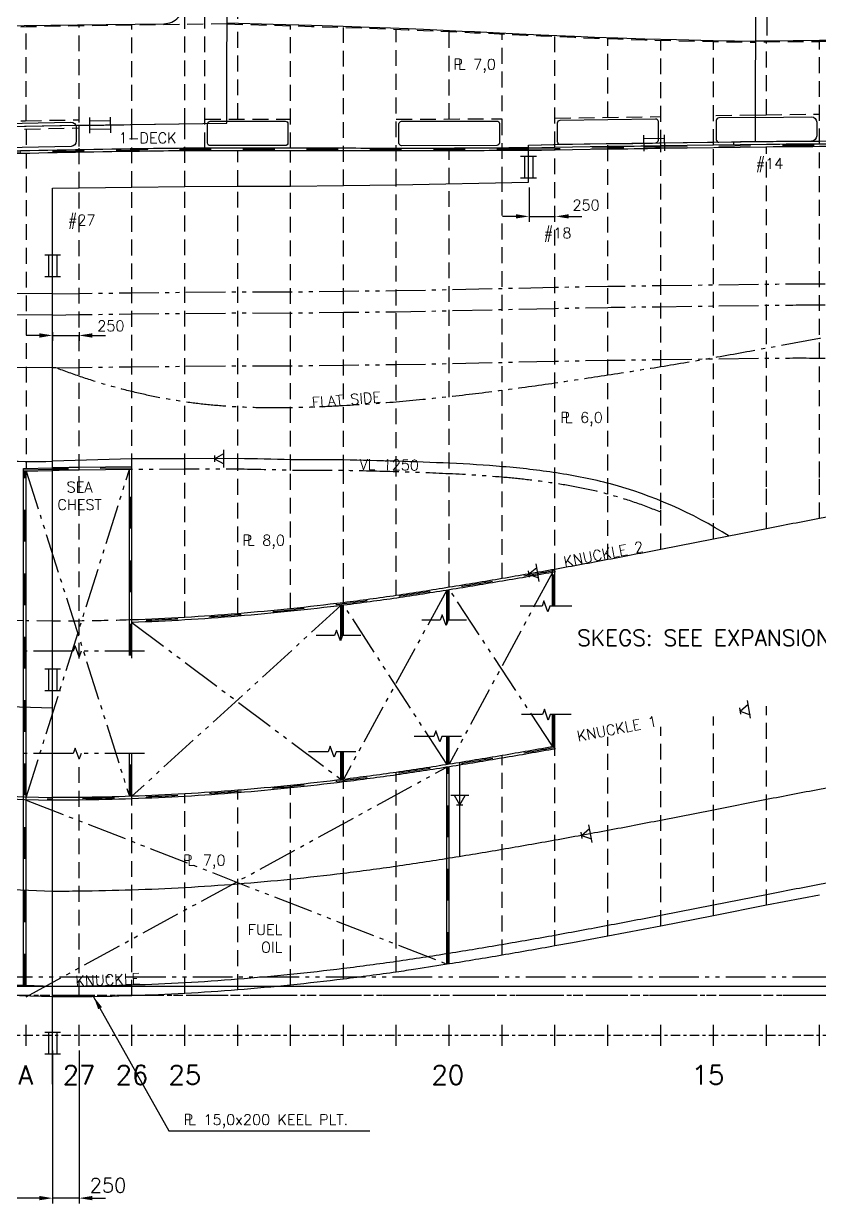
# Model space of a CAD drawing. Extents: x -333 to 85338, y -433 to 32218.
# Drawn here: x 67546 to 75070, y 12052 to 23214 of the extents above; entities that cross this region are included whole.
import ezdxf

# ---------------------------------------------------------------- set-up
doc = ezdxf.new("R2010")
doc.units = 0
doc.header["$LTSCALE"] = 300
for name, pattern in [('0', [0]), ('CENTER', [0.6, 0.3, -0.1, 0.1, -0.1]), ('DASHED', [0.75, 0.5, -0.25]), ('JERNB', [2, 1, -1]), ('PHANTOM', [2.1, 1.25, -0.2, 0.125, -0.2, 0.125, -0.2])]:
    doc.linetypes.add(name, pattern=pattern)
doc.layers.get('0').update_dxf_attribs({"linetype": 'CONTINUOUS'})
doc.layers.get('Defpoints').update_dxf_attribs({"linetype": 'CONTINUOUS'})
for name, color, linetype in [('Kuttlinje', 6, 'CONTINUOUS'), ('LASTLUKE', 1, 'CONTINUOUS'), ('REV C2', 2, 'CONTINUOUS'), ('S0CE1', 1, 'CENTER'), ('S0CO1', 1, 'CONTINUOUS'), ('S0CO2', 2, 'CONTINUOUS'), ('S0CO3', 3, 'CONTINUOUS'), ('S0CO5', 4, 'CONTINUOUS'), ('S0DA1', 1, 'DASHED'), ('S0DA2', 2, 'DASHED'), ('S0DA3', 3, 'DASHED'), ('S0PH1', 1, 'PHANTOM'), ('S0TX2', 2, 'CONTINUOUS'), ('U0CO1', 1, 'CONTINUOUS')]:
    doc.layers.add(name, color=color, linetype=linetype)
doc.styles.add('18', font='romans', dxfattribs={"height": 180})
doc.styles.add('ROMANS', font='romans', dxfattribs={"height": 100})
doc.dimstyles.get("Standard").update_dxf_attribs({"dimscale": 50, "dimtxt": 2, "dimasz": 2.5, "dimexe": 1, "dimexo": 1, "dimgap": 1, "dimtad": 1, "dimdsep": 46, "dimtxsty": 'ROMANS', "dimcen": 0, "dimclrd": 1, "dimclre": 1, "dimclrt": 2, "dimadec": 0, "dimazin": 0, "dimtfac": 1, "dimtmove": 2, "dimatfit": 3, "dimfxl": 1, "dimtvp": 100, "dimtolj": 1, "dimarcsym": 0})

# ---------------------------------------------------------------- blocks, each defined once
blk = doc.blocks.new('ST10073')
at = {"layer": 'S0CO2'}
for p, q in [((1.49, 4), (-1.49, 4)), ((-0.79, 4), (-0.79, 0)), ((0.79, 4), (0.79, 0)), ((-1.49, 0), (1.49, 0))]:
    blk.add_line(p, q, dxfattribs=at)
blk = doc.blocks.new('A$C17D15037')
at = {"layer": 'Kuttlinje', "linetype": 'ByBlock'}
blk.add_lwpolyline([(-13750, -1390.997), (-13750, 7638.282), (-13500, 7642.662), (-13000, 7649.813), (-12500, 7654.223), (-12000, 7658.735), (-11500, 7657.596), (-11000, 7664.595), (-10500, 7670.515), (-9250.003, 7696.536), (-9250.003, 7696.536), (-9250.003, 8046.536), (-9014.829, 8051.657), (-8514.829, 8060.999, 0.004258), (-8014.829, 8067.632), (-7104.018, 8079.842), (-7099.996, 9626.291)], format="xyb", dxfattribs=at)
at = {"layer": 'S0CO1', "color": 8}
blk.add_lwpolyline([(-9399.982, 9200.335, 0.420531664), (-9195.678, 9000.381), (-9019.367, 9004.177), (-8513.238, 9012.89), (-7698.151, 9021.636, 0.421912873), (-7510.004, 9221.627), (-7510.002, 10021.558, 0.427482416), (-7701.855, 10221.55), (-9204.139, 10199.921, 0.408138486), (-9399.982, 9999.964), (-9399.982, 9200.309)], format="xyb", dxfattribs=at)
at = {"layer": 'S0CO1', "color": 8, "flags": 128}
blk.add_lwpolyline([(-16000, 7846.022, -0.006897), (-15500, 7897.268, -0.005748), (-15000, 7934.576, -0.004018), (-14500, 7962.694), (-14000, 7983.902), (-13500, 7992.662), (-13000, 7999.813), (-12500, 8004.223), (-12000, 8008.735), (-11500, 8007.596), (-11000, 8014.595), (-10500, 8020.515), (-10000, 8029.69), (-9500, 8041.217), (-9000, 8051.855), (-8500, 8061.198), (-8000, 8067.831), (-7104.018, 8079.842)], format="xyb", dxfattribs=at)
at = {"layer": 'S0CO1', "color": 8}
blk.add_lwpolyline([(-8575.135, 7861.887), (-9349, 7845.481, -0.414213562), (-9399.471, 7895.007), (-9400.699, 8025.001, -0.414213562), (-9351.174, 8075.471), (-8577.309, 8091.877, -0.414213562), (-8526.838, 8042.352), (-8525.61, 7912.357, -0.414213562)], format="xyb", close=True, dxfattribs=at)
at = {"layer": 'S0DA1', "color": 8}
for points in [[(-7499.995, 8074.534), (-7499.999, 10423.653)], [(-7309.995, 8077.081), (-7309.998, 10251.873)], [(-9000.003, 8104.399), (-9000.002, 9004.51)], [(-8500.001, 7861.074), (-8500.001, 9013.012)], [(-8000.005, 8067.831), (-8000.004, 9017.643)], [(-9500.004, 8093.656), (-9004.842, 8104.316), (-8503.309, 8112.949), (-8500.001, 8112.98)]]:
    blk.add_lwpolyline(points, dxfattribs=at)
at = {"layer": 'S0DA2', "color": 8, "flags": 128}
blk.add_lwpolyline([(-7101.573, 9019.857), (-7499.864, 9014.45), (-8499.84, 9001.199), (-8999.8, 8991.857), (-9499.778, 8981.219), (-9500.001, 8981.214)], dxfattribs=at)
at = {"layer": 'S0PH1'}
blk.add_line((1139.821, 0), (-30769.487, 0), dxfattribs=at)
at = {"layer": 'S0CO1', "xscale": 50, "yscale": 50, "zscale": 50, "rotation": 271.0174489659792}
blk.add_blockref('ST10073', (-8400.907, 8060.876), dxfattribs=at)
blk = doc.blocks.new('ST10074')
at = {"layer": 'S0CO1', "color": 2}
for p, q in [((-87, -85), (-87, 85)), ((0, 0), (-87, 50)), ((0, 0), (-87, -50)), ((0, 30), (0, -30))]:
    blk.add_line(p, q, dxfattribs=at)
blk = doc.blocks.new('PLDIM2')
at = {"layer": 'S0TX2', "style": 'ROMANS'}
for s, p in [('P', (-19, 0)), ('L', (23, 0))]:
    blk.add_text(s, height=100, dxfattribs=at).set_placement(p)
blk.add_attdef('XX.X', (168, -1), '', height=100, dxfattribs=at)
blk = doc.blocks.new('*D65')
at = {"layer": 'Defpoints', "color": 0, "transparency": 16777216}
for p in [(-6995, 9731), (-7095, 9626), (-6995, 9032)]:
    blk.add_point(p, dxfattribs=at)
at = {"layer": 'REV C2', "color": 1, "lineweight": -2, "transparency": 16777216}
for p, q in [((-7220, 9731), (-7345, 9731)), ((-7095, 9676), (-7095, 9781)), ((-7095, 9731), (-6995, 9731)), ((-6995, 9082), (-6995, 9781)), ((-6870, 9731), (-6745, 9731))]:
    blk.add_line(p, q, dxfattribs=at)
at = {"layer": 'REV C2', "color": 1, "transparency": 16777216}
for points in [[(-7220, 9752), (-7220, 9710), (-7095, 9731)], [(-6870, 9752), (-6870, 9710), (-6995, 9731)]]:
    blk.add_solid(points, dxfattribs=at)
at = {"layer": 'REV C2', "color": 2, "transparency": 16777216, "insert": (-6714, 9829), "char_height": 100, "attachment_point": 5, "style": 'ROMANS'}
blk.add_mtext('\\A1;100', dxfattribs=at)
blk = doc.blocks.new('*D66')
at = {"layer": 'Defpoints', "color": 0, "transparency": 16777216}
for p in [(-9245, 7697), (-8995, 7372), (-8995, 7372)]:
    blk.add_point(p, dxfattribs=at)
at = {"layer": 'REV C2', "color": 1, "lineweight": -2, "transparency": 16777216}
for p, q in [((-9245, 7647), (-9245, 7322)), ((-9370, 7372), (-9495, 7372)), ((-9245, 7372), (-8995, 7372)), ((-8870, 7372), (-8745, 7372))]:
    blk.add_line(p, q, dxfattribs=at)
at = {"layer": 'REV C2', "color": 1, "transparency": 16777216}
for points in [[(-9370, 7393), (-9370, 7352), (-9245, 7372)], [(-8870, 7393), (-8870, 7352), (-8995, 7372)]]:
    blk.add_solid(points, dxfattribs=at)
at = {"layer": 'REV C2', "color": 2, "transparency": 16777216, "insert": (-8706, 7479), "char_height": 100, "attachment_point": 5, "style": 'ROMANS'}
blk.add_mtext('\\A1;250', dxfattribs=at)
blk = doc.blocks.new('*D67')
at = {"color": 1, "lineweight": -2, "transparency": 16777216}
for p, q in [((-13750, 6277), (-13750, 6196)), ((-13500, 6277), (-13500, 6196)), ((-13875, 6246), (-14000, 6246)), ((-13750, 6246), (-13500, 6246)), ((-13375, 6246), (-13250, 6246))]:
    blk.add_line(p, q, dxfattribs=at)
at = {"color": 1, "transparency": 16777216}
for points in [[(-13875, 6266), (-13875, 6225), (-13750, 6246)], [(-13375, 6266), (-13375, 6225), (-13500, 6246)]]:
    blk.add_solid(points, dxfattribs=at)
at = {"layer": 'Defpoints', "color": 0, "transparency": 16777216}
for p in [(-13750, 6327), (-13500, 6327), (-13500, 6246)]:
    blk.add_point(p, dxfattribs=at)
at = {"color": 2, "transparency": 16777216, "insert": (-13199, 6336), "char_height": 100, "attachment_point": 5, "style": 'ROMANS'}
blk.add_mtext('\\A1;250', dxfattribs=at)
blk = doc.blocks.new('A$C02BC2B67')
at = {"layer": 'LASTLUKE', "color": 2}
for p, q in [((-14000, -100), (-14000, 100)), ((-13500, -100), (-13500, 100)), ((-13000, -100), (-13000, 100)), ((-12500, -100), (-12500, 100)), ((-12000, -100), (-12000, 100)), ((-11500, -100), (-11500, 100)), ((-11000, -100), (-11000, 100)), ((-10500, -100), (-10500, 100)), ((-10000, -100), (-10000, 100)), ((-9500, -100), (-9500, 100)), ((-9000, -100), (-9000, 100)), ((-8500, -100), (-8500, 100)), ((-8000, -100), (-8000, 100)), ((-7500, -100), (-7500, 100)), ((-7000, -100), (-7000, 100)), ((-6500, -100), (-6500, 100))]:
    blk.add_line(p, q, dxfattribs=at)
at = {"layer": 'S0CE1', "color": 6, "linetype": '0'}
blk.add_line((1703, 463), (-36562, 463), dxfattribs=at)
at = {"layer": 'S0CE1'}
for p, q in [((1703, 376), (-16950, 376)), ((2084, 0), (-35129, 0))]:
    blk.add_line(p, q, dxfattribs=at)
at = {"layer": 'LASTLUKE', "color": 3, "style": '18'}
blk.add_text('A', height=180, dxfattribs=at).set_placement((-14074, -464))
at = {"layer": 'LASTLUKE', "color": 2, "style": '18'}
for s, p in [('27', (-13654, -464)), ('26', (-13154, -464)), ('25', (-12654, -464)), ('20', (-10167, -464)), ('15', (-7707, -464))]:
    blk.add_text(s, height=180, dxfattribs=at).set_placement(p)
blk = doc.blocks.new('*D51')
at = {"layer": 'Defpoints', "color": 0, "transparency": 16777216}
for p in [(-750, -92), (4250, -92), (-750, -1540)]:
    blk.add_point(p, dxfattribs=at)
at = {"layer": 'S0CO1', "color": 1, "lineweight": -2, "transparency": 16777216}
for p, q in [((-750, -142), (-750, -1590)), ((4250, -142), (4250, -1590)), ((4125, -1540), (-625, -1540))]:
    blk.add_line(p, q, dxfattribs=at)
at = {"layer": 'S0CO1', "color": 1, "transparency": 16777216}
for points in [[(-625, -1519), (-625, -1560), (-750, -1540)], [(4125, -1519), (4125, -1560), (4250, -1540)]]:
    blk.add_solid(points, dxfattribs=at)
at = {"layer": 'S0CO1', "color": 2, "transparency": 16777216, "insert": (1750, -1400), "char_height": 100, "attachment_point": 5, "style": 'ROMANS'}
blk.add_mtext('\\A1;{\\H1.35x;5000 Lengthening}', dxfattribs=at)
blk = doc.blocks.new('A$C10F6703F')
at = {"layer": 'U0CO1'}
for p, q in [((17950, -6206), (17950, -3700)), ((17596, -5330), (17343, -5330)), ((18304, -5330), (18557, -5330)), ((17950, -5684), (17183, -5684)), ((17950, -5684), (18717, -5684))]:
    blk.add_line(p, q, dxfattribs=at)
blk.add_circle((17950, -5684), 354, dxfattribs=at)
for centre, start, end in [((17596, -5684), 270, 90), ((18304, -5684), 90, 270)]:
    blk.add_arc(centre, 354, start, end, dxfattribs=at)
blk = doc.blocks.new('*D52')
at = {"layer": 'Defpoints', "color": 0, "linetype": 'ByBlock', "transparency": 16777216}
for p in [(-1000, -192), (-750, -1346), (-750, -1540)]:
    blk.add_point(p, dxfattribs=at)
at = {"layer": 'S0CO1', "color": 1, "linetype": 'ByBlock', "lineweight": -2, "transparency": 16777216}
for p, q in [((-1000, -242), (-1000, -1590)), ((-750, -1396), (-750, -1590)), ((-1125, -1540), (-1250, -1540)), ((-1000, -1540), (-750, -1540)), ((-625, -1540), (-500, -1540))]:
    blk.add_line(p, q, dxfattribs=at)
at = {"layer": 'S0CO1', "color": 1, "linetype": 'ByBlock', "transparency": 16777216}
for points in [[(-1125, -1519), (-1125, -1560), (-1000, -1540)], [(-625, -1519), (-625, -1560), (-750, -1540)]]:
    blk.add_solid(points, dxfattribs=at)
at = {"layer": 'S0CO1', "color": 2, "linetype": 'ByBlock', "transparency": 16777216, "insert": (-1284, -1440), "char_height": 100, "attachment_point": 5, "style": 'ROMANS'}
blk.add_mtext('\\A1;{\\H1.35x;250}', dxfattribs=at)
blk = doc.blocks.new('*D53')
at = {"layer": 'Defpoints', "color": 0, "linetype": 'ByBlock', "transparency": 16777216}
for p in [(4500, -92), (4250, -1519), (4250, -1540)]:
    blk.add_point(p, dxfattribs=at)
at = {"layer": 'S0CO1', "color": 1, "linetype": 'ByBlock', "lineweight": -2, "transparency": 16777216}
for p, q in [((4500, -142), (4500, -1590)), ((4125, -1540), (4000, -1540)), ((4500, -1540), (4250, -1540)), ((4625, -1540), (4750, -1540)), ((4250, -1569), (4250, -1590))]:
    blk.add_line(p, q, dxfattribs=at)
at = {"layer": 'S0CO1', "color": 1, "linetype": 'ByBlock', "transparency": 16777216}
for points in [[(4125, -1519), (4125, -1560), (4250, -1540)], [(4625, -1519), (4625, -1560), (4500, -1540)]]:
    blk.add_solid(points, dxfattribs=at)
at = {"layer": 'S0CO1', "color": 2, "linetype": 'ByBlock', "transparency": 16777216, "insert": (4774, -1418), "char_height": 100, "attachment_point": 5, "style": 'ROMANS'}
blk.add_mtext('\\A1;{\\H1.35x;250}', dxfattribs=at)
blk = doc.blocks.new('*D35')
at = {"layer": 'Defpoints', "color": 0, "transparency": 16777216}
for p in [(69570, 24023), (69470, 23817), (69570, 23208)]:
    blk.add_point(p, dxfattribs=at)
at = {"layer": 'S0CO1', "color": 1, "lineweight": -2, "transparency": 16777216}
for p, q in [((69345, 24023), (69220, 24023)), ((69470, 23867), (69470, 24073)), ((69470, 24023), (69570, 24023)), ((69570, 23258), (69570, 24073)), ((69695, 24023), (69820, 24023))]:
    blk.add_line(p, q, dxfattribs=at)
at = {"layer": 'S0CO1', "color": 1, "transparency": 16777216}
for points in [[(69345, 24044), (69345, 24002), (69470, 24023)], [(69695, 24044), (69695, 24002), (69570, 24023)]]:
    blk.add_solid(points, dxfattribs=at)
at = {"layer": 'S0CO1', "color": 2, "transparency": 16777216, "insert": (69855, 24105), "char_height": 100, "attachment_point": 5, "style": 'ROMANS'}
blk.add_mtext('\\A1;100', dxfattribs=at)
blk = doc.blocks.new('A$C604A60C8')
at = {"layer": 'Kuttlinje', "linetype": 'ByBlock'}
blk.add_lwpolyline([(-13750, -838.944), (-13750, 7638.282), (-13500, 7642.662), (-13000, 7649.813), (-12500, 7654.223), (-12000, 7658.735), (-11500, 7657.596), (-11000, 7664.595), (-10500, 7670.515), (-9250.003, 7696.536), (-9250.003, 7696.536), (-9250.003, 8046.536), (-9014.829, 8051.657), (-8514.829, 8060.999, 0.004258), (-8014.829, 8067.632), (-7104.018, 8079.842), (-7099.996, 9626.291)], format="xyb", dxfattribs=at)
at = {"layer": 'S0CO1', "color": 8}
for p, q in [((-9024.003, 3683.951), (-9024.002, 4028.243)), ((-9000.003, 3683.951), (-9000.007, 4032.059)), ((-10024.005, 3514.14), (-10024.004, 3835.17)), ((-10000.005, 3552.013), (-10000.004, 3838.151)), ((-11024.001, 3368.952), (-11024, 3689.981)), ((-11000.001, 3406.824), (-11000, 3692.963)), ((-9024.006, 2358.52), (-9024.005, 2659.022)), ((-9000.006, 2358.52), (-9000.005, 2659.022)), ((-10024.009, 2190.874), (-10024.008, 2452.303)), ((-10000.009, 2190.874), (-10000.008, 2452.303)), ((-13024, 1886.303), (-13024, 2290.186)), ((-13000, 1886.303), (-13000, 2290.186)), ((-11024.005, 2045.686), (-11024.005, 2307.115)), ((-11000.005, 2045.686), (-11000.005, 2307.115))]:
    blk.add_line(p, q, dxfattribs=at)
at = {"layer": 'S0CO1', "color": 8, "linetype": 'JERNB'}
for p, q in [((-9012.003, 3683.951), (-9012.002, 4030.381)), ((-10012.005, 3547.11), (-10012.004, 3836.657)), ((-11012.001, 3401.922), (-11012, 3691.469)), ((-9012.006, 2358.52), (-9012.005, 2659.022)), ((-10012.009, 2190.874), (-10012.008, 2452.303)), ((-13012, 1886.303), (-13012, 2290.186)), ((-11012.005, 2045.686), (-11012.005, 2307.115))]:
    blk.add_line(p, q, dxfattribs=at)
at = {"layer": 'S0CO1', "color": 8, "flags": 128}
for points in [[(1000, 8912.695), (500, 8924.593), (0, 8935.854), (-500, 8947.047), (-1000, 8958.062), (-1250, 8963.691), (-1500, 8969.202), (-2000, 8979.659), (-2500, 8989.473), (-3000, 8998.934), (-3500, 9008.224), (-4000, 9017.267), (-4500, 9024.765), (-5000, 9030.857), (-5500, 9034.436), (-6000, 9035.859), (-6500, 9035.073), (-7000, 9031.236), (-7097.285, 9029.916, -0.005327548), (-7101.547, 9029.903, -0.005327548)], [(-9250.003, 8046.536), (-9000, 8051.855), (-8500, 8061.198), (-8000, 8067.831), (-7000, 8081.236, -0.002215), (-6500, 8085.073), (-6000, 8085.86), (-5500, 8084.436), (-5000, 8080.857), (-4500, 8074.765), (-4000, 8067.267), (-3500, 8058.224), (-3000, 8048.933), (-2500, 8039.473), (-2000, 8029.659), (-1500, 8019.202), (-1250, 8013.691), (500, 7974.593), (1000, 7962.696)], [(-9250.003, 8020.542), (-9000.479, 8025.851), (-8500.281, 8035.197, 0.004260281), (-8000.422, 8041.828), (-7000.305, 8055.234, -0.002174164), (-6500.059, 8059.073), (-5999.985, 8059.86), (-5499.88, 8058.435), (-4999.768, 8054.856), (-4499.674, 8048.762), (-3999.603, 8041.263), (-3499.566, 8032.22), (-2999.554, 8022.929), (-2499.546, 8013.468), (-1999.514, 8003.654), (-1499.485, 7993.197), (-1249.471, 7987.685), (500.553, 7948.586), (1000.571, 7936.689)], [(-9250.003, 7996.536), (-9000, 8001.855), (-8500, 8011.198, 0.004258), (-8000, 8017.831), (-7000, 8031.236, -0.002174), (-6500, 8035.073), (-6000, 8035.86), (-5500, 8034.436), (-5000, 8030.857), (-4500, 8024.765), (-4000, 8017.267), (-3500, 8008.224), (-3000, 7998.933), (-2500, 7989.473), (-2000, 7979.659), (-1500, 7969.202), (-1250, 7963.691), (500, 7924.593), (1000, 7912.696)], [(-7354.162, 4347.08, 0.075629902), (-8474.389, 4841.129, 0.026645728), (-8985.189, 4944.838, 0.016929824), (-9491.672, 5004.079, 0.009936268), (-9995.45, 5036.518, 0.004898834), (-10496.983, 5054.983, 0.004156819), (-10998.985, 5067.547), (-11498.399, 5069.333, 0.003455988), (-11999.346, 5080.114), (-12500.265, 5079.345), (-13000.739, 5077.462), (-13750, 5055.321)], [(-13000.001, 5001.465), (-13000.177, 5001.464), (-13500.245, 4995.952, 0.002170371), (-13750, 4992.512, 0.002170371)], [(-13000.001, 4977.464), (-13500, 4971.953, 0.002174318), (-13750, 4968.508, 0.002174318)], [(-9000.087, 4032.507, -0.002298599), (-9500, 3945.625, -0.0022), (-10000, 3862.842, -0.00364), (-10500, 3785.056, -0.005082), (-11000, 3717.149, -0.00525), (-11500, 3660.042, -0.005276), (-12000, 3613.434, -0.005844), (-12500, 3577.653, -0.006308), (-13000, 3554.524)], [(-8995.869, 4008.88, -0.002298544), (-9495.987, 3921.963, -0.002199847), (-9996.161, 3839.151, -0.003639997), (-10496.506, 3761.312, -0.00508223), (-10997.012, 3693.336, -0.00525), (-11497.527, 3636.17, -0.005276), (-11998.025, 3589.515, -0.005844), (-12498.567, 3553.696, -0.006308), (-12999.194, 3530.538, -0.00000996), (-13000.001, 3530.511, -0.00000996)], [(-6000, 2042.775), (-6500, 1950.163, 0.002229), (-7000, 1854.243), (-7500, 1755.461), (-8000, 1657.585, -0.001888), (-8500, 1562.229, -0.001809), (-9000, 1469.707, -0.002357), (-9500, 1381.765, -0.002689), (-10000, 1299.004, -0.003948), (-10500, 1222.157, -0.0051), (-11000, 1155.586, -0.005281), (-11500, 1099.531, -0.005523), (-12000, 1054.351, -0.005708), (-12500, 1020.559, -0.005717), (-13000, 998.32, -0.005424), (-13500, 987.471, -0.002580496), (-13750, 985.927, -0.002580496)], [(-9000, 2358.402, -0.002535), (-9500, 2270.88, -0.002643), (-10000, 2188.912, -0.00372), (-10500, 2112.188, -0.004933), (-11000, 2045.413, -0.005177), (-11500, 1988.774, -0.005536), (-12000, 1942.988, -0.005702), (-12500, 1908.672, -0.005758), (-13000, 1885.818, -0.00571), (-13500, 1874.62, -0.002798978), (-13750, 1873.223, -0.002798978)], [(-8995.742, 2334.783, -0.002535), (-9495.982, 2247.218, -0.002642844), (-9996.213, 2165.213, -0.003719973), (-10496.562, 2088.435, -0.004933257), (-10997.058, 2021.594, -0.005177), (-11497.546, 1964.9, -0.005536), (-11998.076, 1919.065, -0.005702), (-12498.63, 1884.711, -0.005758), (-12999.18, 1861.832, -0.00571), (-13499.737, 1850.621, -0.002798947), (-13750, 1849.223, -0.002798947)], [(-6000, 1142.793), (-6500, 1050.213, 0.00222), (-7000, 954.238), (-7500, 855.445), (-8000, 757.742, -0.001739), (-8500, 662.312, -0.001834), (-9000, 569.657, -0.002415), (-9500, 481.765, -0.002681), (-10000, 399.004, -0.003958), (-10500, 322.156, -0.005107), (-11000, 255.586, -0.005256), (-11500, 199.531, -0.005521), (-12000, 154.259, -0.00576), (-12500, 120.472, -0.005727), (-13000, 98.32, -0.005395), (-13500, 87.477, -0.002593997), (-13750, 85.91, -0.002593997)]]:
    blk.add_lwpolyline(points, format="xyb", dxfattribs=at)
at = {"layer": 'S0CO1', "color": 8}
blk.add_lwpolyline([(-7103.425, 8308.098), (-6574.989, 8313.5, -0.414213562), (-6524.989, 8263.5), (-6524.989, 8133.5, -0.414213562), (-6574.989, 8083.5), (-7234.995, 8076.753, -0.054661562), (-7245.83, 8077.941, -0.054661562)], format="xyb", dxfattribs=at)
at = {"layer": 'S0CO1', "color": 8, "linetype": 'JERNB', "flags": 128}
for points in [[(-9250.003, 8008.539), (-9000.24, 8013.853), (-8500.141, 8023.198, 0.00425914), (-8000.211, 8029.829), (-7000.153, 8043.235, -0.002174082), (-6500.029, 8047.073), (-5999.992, 8047.86), (-5499.94, 8046.435), (-4999.884, 8042.857), (-4499.837, 8036.764), (-3999.802, 8029.265), (-3499.783, 8020.222), (-2999.777, 8010.931), (-2499.773, 8001.471), (-1999.757, 7991.657), (-1499.742, 7981.199), (-1249.736, 7975.688), (500.277, 7936.59), (1000.285, 7924.692)], [(-13000.001, 4989.464), (-13000.089, 4989.464), (-13500.123, 4983.953, 0.002172344), (-13750, 4980.51, 0.002172344)], [(-8997.978, 4020.694, -0.002298571), (-9497.994, 3933.794, -0.002199924), (-9998.081, 3850.996, -0.003639999), (-10498.253, 3773.184, -0.005082115), (-10998.506, 3705.242, -0.00525), (-11498.764, 3648.106, -0.005276), (-11999.012, 3601.474, -0.005844), (-12499.283, 3565.674, -0.006308), (-12999.597, 3542.531, -0.000004987), (-13000.001, 3542.518, -0.000004987)], [(-8997.871, 2346.593, -0.002535), (-9497.991, 2259.049, -0.002642922), (-9998.107, 2177.062, -0.003719987), (-10498.281, 2100.311, -0.004933128), (-10998.529, 2033.503, -0.005177), (-11498.773, 1976.837, -0.005536), (-11999.038, 1931.026, -0.005702), (-12499.315, 1896.692, -0.005758), (-12999.59, 1873.825, -0.00571), (-13499.868, 1862.62, -0.002798962), (-13750, 1861.223, -0.002798962)]]:
    blk.add_lwpolyline(points, format="xyb", dxfattribs=at)
at = {"layer": 'S0CO1', "color": 8}
for points in [[(-13024.001, 3217.999), (-13024.001, 4977.2)], [(-13000.001, 3192.337), (-13000.001, 5001.465)], [(-10024.011, 299.004), (-10024.009, 2160.747)], [(-10000.011, 299.004), (-10000.009, 2164.601)]]:
    blk.add_lwpolyline(points, dxfattribs=at)
at = {"layer": 'S0CO1', "color": 8, "linetype": 'JERNB'}
for points in [[(-13012.001, 3217.999), (-13012.001, 4977.332)], [(-10012.011, 299.004), (-10012.009, 2162.672)]]:
    blk.add_lwpolyline(points, dxfattribs=at)
at = {"layer": 'S0CO1', "color": 8, "flags": 128}
blk.add_lwpolyline([(-9900.01, 1315.113), (-9900.009, 2204.653)], dxfattribs=at)
at = {"layer": 'S0CO2', "color": 8, "flags": 128}
blk.add_lwpolyline([(-1250, 4447.079, 0.007865), (-1500, 4526.238, 0.015413), (-2000, 4659.181, 0.015317), (-2500, 4760.065, 0.015314), (-3000, 4829.118, 0.015521), (-3500, 4867.429, 0.017733), (-4000, 4873.916, 0.017531), (-4500, 4841.092, 0.012187), (-5000, 4777.062, 0.0062), (-5500, 4694.867, 0.002564), (-6000, 4605.49), (-6500, 4512.709, 0.002062), (-7000, 4416.863), (-7500, 4318.344), (-8000, 4220.547, -0.001893), (-8500, 4124.804, -0.002134), (-9000, 4032.522, -0.000000401), (-9000.087, 4032.507, -0.000000401)], format="xyb", dxfattribs=at)
at = {"layer": 'S0CO3', "color": 8}
blk.add_lwpolyline([(-6499.983, 950.282), (-6999.983, 854.377), (-7500.018, 755.667), (-8000.017, 658.034), (-8500.002, 562.657), (-8835.695, 500.089), (-9000.011, 470.046, -0.002896), (-9500.015, 382.167, -0.002546), (-10000.011, 299.382, -0.002088), (-10314.221, 250.092, -0.001764), (-10500.001, 222.491, -0.005298), (-11000.012, 155.82, -0.005237), (-11500.007, 99.602, -0.005558), (-12000.007, 54.164, -0.005816), (-12500.003, 20.36, -0.005863), (-13000.001, -1.693, -0.005787), (-13500.001, -11.998, -0.002866934), (-13750, -12.878, -0.002866934)], format="xyb", dxfattribs=at)
at = {"layer": 'S0DA1', "color": 8}
for points in [[(-6999.995, 8332.225), (-6999.996, 9032.317)], [(-6499.99, 4902.51), (-6499.996, 9040.17)], [(-7103.367, 8330.465), (-7004.096, 8332.161), (-6503.922, 8340.008), (-6499.995, 8340.072)], [(-8500.002, 4744.463), (-8500.001, 8061.074)], [(-8000.011, 4605.574), (-8000.005, 8067.831)], [(-7499.99, 4706.895), (-7499.995, 8074.534)], [(-7309.995, 8051.083), (-7309.995, 8077.081)], [(-9000.006, 4845.941), (-9000.003, 8004.362)], [(-6999.99, 4814.598), (-6999.995, 8032.194)], [(-13500.001, 4971.953), (-13500, 7642.662)], [(-13000.001, 4977.464), (-13000, 7649.813)], [(-12500.001, 4979.346), (-12500.001, 7654.223)], [(-12000.003, 4980.113), (-12000.002, 7658.735)], [(-11000.007, 4967.55), (-11000.004, 7664.595)], [(-10500.001, 4955.028), (-10500, 7670.515)], [(-9500.008, 4904.427), (-9500.005, 7691.332)]]:
    blk.add_lwpolyline(points, dxfattribs=at)
at = {"layer": 'S0DA2', "color": 8, "flags": 128}
blk.add_lwpolyline([(999.762, 8902.698), (499.768, 8914.595), (-0.225, 8925.856), (-500.224, 8937.049), (-1000.22, 8948.065), (-1250.225, 8953.694), (-1500.215, 8959.204), (-2000.203, 8969.661), (-2500.196, 8979.475), (-3000.189, 8988.935), (-3500.186, 8998.225), (-4000.165, 9007.268), (-4500.136, 9014.766), (-5000.097, 9020.858), (-5500.05, 9024.436), (-6000.006, 9025.859), (-6499.954, 9025.073), (-6999.894, 9021.237), (-7101.573, 9019.857)], dxfattribs=at)
at = {"layer": 'S0DA3'}
blk.add_lwpolyline([(-11500.004, 4969.338), (-11500.003, 7657.596)], dxfattribs=at)
at = {"layer": 'S0DA3', "color": 8}
for points in [[(-10000.007, 3862.311), (-10000.004, 7680.924)], [(-13500.001, 3189.033), (-13500.001, 4971.953)], [(-12500.001, 3577.705), (-12500.001, 4979.346)], [(-12000.004, 3613.442), (-12000.003, 4980.113)], [(-11500.005, 3660.092), (-11500.004, 4969.338)], [(-11000.008, 3716.947), (-11000.007, 4967.55)], [(-10500.001, 3784.774), (-10500.001, 4955.028)], [(-9500.009, 3944.891), (-9500.008, 4904.427)], [(-9000.007, 4032.059), (-9000.006, 4845.941)], [(-6999.989, 4419.173), (-6999.99, 4814.598)], [(-6499.989, 4513.814), (-6499.99, 4902.51)], [(-8500.002, 4124.574), (-8500.002, 4744.463)], [(-7499.989, 4319.943), (-7499.99, 4706.895)], [(-8000.011, 4221.154), (-8000.011, 4605.574)], [(-6999.984, 854.238), (-6999.987, 2737.743)], [(-7500.018, 755.445), (-7500.014, 2639.149)], [(-8000.017, 657.742), (-8000.014, 2542.562)], [(-9000.011, 469.657), (-9000.009, 2358.042)], [(-8500.003, 562.312), (-8500.002, 2449.149)], [(-13500.001, -12.523), (-13500.001, 2238.681)], [(-9500.014, 381.765), (-9500.011, 2271.023)], [(-11000.012, 155.586), (-11000.01, 2045.216)], [(-10500.001, 222.156), (-10500.001, 2111.9)], [(-12500.002, 20.472), (-12500.002, 1908.672)], [(-12000.006, 54.259), (-12000.005, 1943.07)], [(-11500.008, 99.531), (-11500.006, 1988.773)], [(-13000.001, -1.68), (-13000.001, 1885.835)]]:
    blk.add_lwpolyline(points, dxfattribs=at)
at = {"layer": 'S0DA3', "color": 8, "flags": 128}
blk.add_lwpolyline([(-13750, 3543.326), (-14000, 3545.798)], dxfattribs=at)
blk.add_lwpolyline([(-13000.001, 3554.518, -0.000290382), (-13024.001, 3553.738, -0.005879451), (-13500, 3544.033, -0.003023413), (-13750, 3543.326, -0.003023413)], format="xyb", dxfattribs=at)
at = {"layer": 'S0PH1', "color": 8}
for p, q in [((-13999.999, 1874.625), (-13024.001, 4977.2)), ((-13999.999, 4962.887), (-13024, 1886.303)), ((-9024.002, 4003.865), (-10000.009, 2190.874)), ((-10024.004, 3834.623), (-11000.005, 2045.686)), ((-9024.006, 2358.52), (-9996.161, 3839.151)), ((-11024, 3689.981), (-13000, 1886.303)), ((-10024.009, 2190.874), (-10997.012, 3693.336)), ((-9103.768, 3735.466), (-9122.518, 3683.951)), ((-9066.268, 3632.436), (-9103.768, 3735.466)), ((-9047.518, 3683.951), (-9066.268, 3632.436)), ((-10066.47, 3603.528), (-10085.22, 3552.013)), ((-10028.97, 3500.497), (-10066.47, 3603.528)), ((-13000.001, 3530.511), (-11024.005, 2045.686)), ((-10010.22, 3552.013), (-10028.97, 3500.497)), ((-11066.467, 3458.34), (-11085.217, 3406.824)), ((-11028.967, 3355.309), (-11066.467, 3458.34)), ((-11010.217, 3406.824), (-11028.967, 3355.309)), ((-13537.504, 3309.536), (-13556.254, 3258.021)), ((-13500.004, 3206.506), (-13537.504, 3309.536)), ((-13481.254, 3258.021), (-13500.004, 3206.506)), ((-9100.468, 2710.537), (-9119.218, 2659.022)), ((-9062.968, 2607.507), (-9100.468, 2710.537)), ((-9044.218, 2659.022), (-9062.968, 2607.507)), ((-10125.88, 2503.819), (-10144.63, 2452.303)), ((-10088.38, 2400.788), (-10125.88, 2503.819)), ((-11125.876, 2358.63), (-11144.626, 2307.115)), ((-11088.376, 2255.6), (-11125.876, 2358.63)), ((-10069.63, 2452.303), (-10088.38, 2400.788)), ((-13537.504, 2341.701), (-13556.254, 2290.186)), ((-13500.004, 2238.671), (-13537.504, 2341.701)), ((-13481.254, 2290.186), (-13500.004, 2238.671)), ((-11069.626, 2307.115), (-11088.376, 2255.6)), ((-13999.999, -10.892), (-10024.009, 2160.747)), ((-14000.269, 1850.626), (-10024.011, 299.004))]:
    blk.add_line(p, q, dxfattribs=at)
at = {"layer": 'S0PH1'}
blk.add_line((1139.821, 0), (-30769.487, 0), dxfattribs=at)
at = {"layer": 'S0PH1', "color": 8, "flags": 128}
for points in [[(1000, 7187.338, 0.003689), (500, 7164.081, 0.003445), (0, 7133.415, 0.003258), (-500, 7096.322, 0.003281), (-1000, 7052.541, 0.00336), (-1500, 7002.227, 0.003284), (-2000, 6944.891, 0.002646), (-2500, 6881.262, 0.002074), (-3000, 6813.136, 0.001953), (-3500, 6741.035, 0.002355), (-4000, 6664.958, 0.002581), (-4500, 6583.252, 0.002424), (-5000, 6496.586, 0.002596), (-5500, 6404.848), (-6000, 6310.076), (-6500, 6216.443), (-7000, 6123.861, -0.002335), (-7500, 6033.158, -0.002905), (-8000, 5947.869, -0.002467), (-8500, 5869.143, -0.0023), (-9000, 5794.032, -0.003787), (-9500, 5724.731, -0.004841), (-10000, 5665.011, -0.006156), (-10500, 5615.382, -0.007458), (-11000, 5580.532, -0.010674), (-11500, 5560.896, -0.01678), (-12000, 5568.796, -0.022172), (-12500, 5616.525, -0.023474), (-13000, 5714.585, -0.02227), (-13500, 5860.079, -0.01118173), (-13750, 5951.167, -0.01118173)], [(-13750, 6638.282), (-13500, 6642.662), (-13000, 6649.813), (-12500, 6654.223), (-12000, 6658.735), (-11500, 6657.596), (-11000, 6664.595), (-10500, 6670.515), (-10000, 6679.69), (-9500, 6691.217), (-9000, 6701.855), (-8500, 6711.198), (-8000, 6717.831), (-7000, 6731.236, -0.002154), (-6500, 6735.073), (-6000, 6735.86), (-5500, 6734.436), (-5000, 6730.857), (-4500, 6724.765), (-4000, 6717.267), (-3500, 6708.225), (-3000, 6698.642), (-2500, 6687.516, -0.002395), (-2000, 6673.587, -0.002242), (-1500, 6655.545), (-1250, 6644.714), (-1000, 6632.614, -0.002825), (-500, 6604.713, -0.003025), (0, 6570.401, -0.002932), (500, 6530.348, -0.003016), (1000, 6484.237)], [(-13750, 6438.282), (-13500, 6442.662), (-13000, 6449.813), (-12500, 6454.223), (-12000, 6458.735), (-11500, 6457.596), (-11000, 6464.595), (-10500, 6470.515), (-10000, 6479.69), (-9500, 6491.217), (-9000, 6501.855), (-8500, 6511.198, -0.002086), (-8000, 6517.831), (-7000, 6531.236, -0.002174), (-6500, 6535.073), (-6000, 6535.86), (-5500, 6534.436), (-5000, 6530.857), (-4500, 6524.728), (-4000, 6516.273, -0.002051), (-3500, 6503.7, -0.002409), (-3000, 6487.007, -0.003156), (-2500, 6464.799, -0.004019), (-2000, 6435.455, -0.004893), (-1500, 6397.096, -0.002605), (-1250, 6373.91, -0.002613), (-1000, 6348.134, -0.005233), (-500, 6288.483), (0, 6218.354), (500, 6141.101), (1000, 6062.408)], [(-13750, 5938.271), (-13500, 5942.662), (-13000, 5949.813), (-12500, 5954.223), (-12000, 5958.735), (-11500, 5957.596), (-11000, 5964.595), (-10500, 5970.515), (-10000, 5979.69), (-9500, 5991.217), (-9000, 6001.855), (-8500, 6011.198), (-8000, 6017.831), (-7500, 6024.448), (-7000, 6030.78, -0.004574), (-6500, 6031.806, -0.004242), (-6000, 6025.264, -0.005563), (-5500, 6009.299, -0.007675), (-5000, 5980.452, -0.010527), (-4500, 5933.644, -0.014499), (-4000, 5862.197, -0.018117), (-3500, 5755.844, -0.01592), (-3000, 5608.151, -0.010565), (-2500, 5433.217, -0.012134), (-2000, 5238.372, -0.021625), (-1500, 5006.486, -0.008734), (-1250, 4864.16, 0.002525), (-1000, 4717.56, 0.015244), (-500, 4456.173, 0.013085), (0, 4229.972, 0.008254), (500, 4032.148, 0.00458), (1000, 3844.876)], [(-8000, 4572.549, 0.03333), (-8500, 4744.462, 0.026626), (-9000, 4845.94, 0.016938), (-9500, 4904.426, 0.00994), (-10000, 4936.621, 0.004903), (-10500, 4955.028, 0.004154), (-11000, 4967.55), (-11500, 4969.338, 0.003459), (-12000, 4980.113), (-12500, 4979.346), (-13000, 4977.464), (-13000.001, 4977.464)]]:
    blk.add_lwpolyline(points, format="xyb", dxfattribs=at)
at = {"layer": 'S0PH1', "color": 8}
for points in [[(-9122.518, 3683.951), (-9328.648, 3683.951)], [(-8841.388, 3683.951), (-9047.518, 3683.951)], [(-10085.22, 3552.013), (-10258.345, 3552.013)], [(-9837.096, 3552.013), (-10010.22, 3552.013)], [(-11085.217, 3406.824), (-11258.341, 3406.824)], [(-10837.092, 3406.824), (-11010.217, 3406.824)], [(-13556.254, 3258.021), (-14064.825, 3258.021)], [(-12882.111, 3258.021), (-13481.254, 3258.021)], [(-9119.218, 2659.022), (-9315.446, 2659.022)], [(-8847.99, 2659.022), (-9044.218, 2659.022)], [(-10144.63, 2452.303), (-10330.956, 2452.303)], [(-9883.303, 2452.303), (-10069.63, 2452.303)], [(-13556.254, 2290.186), (-14064.825, 2290.186)], [(-12882.111, 2290.186), (-13481.254, 2290.186)], [(-11144.626, 2307.115), (-11330.953, 2307.115)], [(-10883.3, 2307.115), (-11069.626, 2307.115)]]:
    blk.add_lwpolyline(points, dxfattribs=at)
at = {"layer": 'S0CO1', "xscale": 50, "yscale": 50, "zscale": 50, "rotation": 271.0174489659792}
blk.add_blockref('ST10073', (-8161.751, 8064.8), dxfattribs=at)
at = {"layer": 'S0CO1', "xscale": 50, "yscale": 50, "zscale": 50}
for p in [(-9250.003, 7737.925), (-13750.26, 6804.125), (-13750.26, 2887.486), (-13750.26, -549.388)]:
    blk.add_blockref('ST10073', p, dxfattribs=at)
at = {"layer": 'S0CO1', "color": 8, "xscale": -1, "rotation": 0.1479897189614299}
blk.add_blockref('ST10074', (-12218.496, 5079.778), dxfattribs=at)
at = {"layer": 'S0TX2'}
for p, values in [((-8930.584, 5420.383), {'XX.X': '6,0'}), ((-11935.326, 4259.091), {'XX.X': '8,0'}), ((-12497.456, 1231.765), {'XX.X': '7,0'}), ((-12490.969, -1222.779), {'XX.X': '15,0x200 KEEL PLT.'})]:
    blk.add_blockref('PLDIM2', p, dxfattribs=at).add_auto_attribs(values)
at = {"layer": 'S0TX2', "color": 8, "xscale": -1}
for p, rotation in [((-9249.894, 3987.871), 9.382536907484305), ((-7250.001, 2692.663), 9.62998976778926), ((-9900.009, 1804.832), 89.99994396605723), ((-8749.916, 1515.516), 10.24532527081289)]:
    blk.add_blockref('ST10074', p, dxfattribs=dict(at, rotation=rotation))
at = {"layer": 'S0TX2', "style": 'ROMANS'}
for s, p in [('#14', (-7102.148, 7822.871)), ('#27', (-13605.68, 7287.334)), ('#18', (-9105.684, 7165.369))]:
    blk.add_text(s, height=100, dxfattribs=at).set_placement(p)
for s, rotation, p in [('FLAT SIDE', 4.745193, (-11294.322, 5560.253)), ('VL 1250', 359.2338642, (-10848.057, 4975.474)), ('KNUCKLE 2', 11.137979, (-8908.229, 4054.301)), ('KNUCKLE 1', 10.933699, (-8781.57, 2403.513)), ('KNUCKLE', 2.312102, (-13533.155, 86.577))]:
    blk.add_text(s, height=100, rotation=rotation, dxfattribs=at).set_placement(p)
at = {"layer": 'S0TX2', "color": 1, "char_height": 100, "style": 'ROMANS'}
for s, insert, width, attachment_point in [('SEA\\PCHEST', (-13495.026, 4727.869), 694.56004, 5), ('FUEL\\POIL', (-11578.299, 674.117), 533.91833, 3)]:
    blk.add_mtext(s, dxfattribs=dict(at, insert=insert, width=width, attachment_point=attachment_point))
at = {"layer": 'S0TX2', "color": 4, "insert": (-5562.757, 3459.903), "char_height": 150, "width": 4163.65664, "attachment_point": 3, "style": 'ROMANS'}
blk.add_mtext('SKEGS: SEE EXPANSION BELOW.', dxfattribs=at)
dim = blk.add_linear_dim(base=(-13500, 6245.66), p1=(-13750, 6327.132), p2=(-13500, 6327.132), dimstyle='STANDARD')
dim.commit()
dim.dimension.update_dxf_attribs({"geometry": '*D67', "text_midpoint": (-13198.545, 6335.824), "dimtype": 160})
at = {"layer": 'REV C2'}
for base, p1, p2, picture, middle in [((-6995.275, 9730.698), (-7095.274, 9626.3), (-6995.275, 9032.326), '*D65', (-6714.034, 9828.838)), ((-8995.282, 7372.404), (-9245.281, 7696.545), (-8995.282, 7372.404), '*D66', (-8705.738, 7479.432))]:
    dim = blk.add_linear_dim(base=base, p1=p1, p2=p2, dimstyle='STANDARD', dxfattribs=at)
    dim.commit()
    dim.dimension.update_dxf_attribs({"geometry": picture, "text_midpoint": middle, "dimtype": 160})
at = {"layer": 'S0CO1'}
blk.add_leader([(-13361.79, -10.307), (-12650.011, -1279.756), (-10750.228, -1279.756)], dimstyle='STANDARD', override={"dimgap": 1, "dimtad": 0}, dxfattribs=at)
blk = doc.blocks.new('A$C025A5463')
at = {"layer": 'S0CO3', "xscale": -0.49, "yscale": 0.49, "zscale": 0.49}
blk.add_blockref('A$C10F6703F', (9845.5, 2066.498), dxfattribs=at)
at = {"layer": 'S0CO1'}
dim = blk.add_linear_dim(base=(-750, -1539.641), p1=(4250, -92.466), p2=(-750, -92.466), angle=180, text='{\\H1.35x;<> Lengthening}', dimstyle='STANDARD', dxfattribs=at)
dim.commit()
dim.dimension.update_dxf_attribs({"geometry": '*D51', "text_midpoint": (1750, -1399.641)})
at = {"layer": 'S0CO1', "linetype": 'ByBlock'}
for base, p1, p2, picture, middle in [((4250, -1539.641), (4500, -92.466), (4250, -1518.831), '*D53', (4774.308, -1418.001)), ((-750, -1539.641), (-1000, -192.466), (-750, -1345.822), '*D52', (-1284.148, -1440.465))]:
    dim = blk.add_linear_dim(base=base, p1=p1, p2=p2, angle=180, text='{\\H1.35x;<>}', dimstyle='STANDARD', override={"dimfxl": 100}, dxfattribs=at)
    dim.commit()
    dim.dimension.update_dxf_attribs({"geometry": picture, "text_midpoint": middle, "dimtype": 160})

msp = doc.modelspace()

# ---------------------------------------------------------------- linework, layer by layer
at = {"layer": 'S0CO1'}
msp.add_line((62820.09, 16889.137), (67820.09, 16740.413), dxfattribs=at)
for points in [[(74466.665, 22326.199), (74119.84, 22322.653, 0.411222515), (74095.096, 22297.655), (74095.096, 22116.85, 0.418839763), (74120.49, 22091.853), (74329.645, 22095.152)], [(72320.087, 22038.643, -0.000568113), (71573.118, 22033.97, -0.001534923), (71296.641, 22033.403, -0.000071736), (70548.203, 22034.274, 0.00005021), (69478.91, 22035.564, 0.003849396), (68727.53, 22030.61, 0.002090366), (67344.088, 22005.052)], [(72320.087, 22014.637, -0.000568113), (71573.118, 22009.964, -0.001534923), (71296.641, 22009.398, -0.000071736), (70548.203, 22010.268, 0.00005021), (69478.91, 22011.558, 0.003849396), (68727.53, 22006.604, 0.002090366), (67344.088, 21981.046)], [(62804.701, 19259.716), (62987.635, 19258.191), (63148.971, 19256.039), (63292.776, 19253.318), (63423.117, 19250.085), (63544.062, 19246.397), (63659.679, 19242.313), (63774.035, 19237.889), (63891.198, 19233.184), (64014.7, 19228.227), (64145.936, 19222.934), (64285.767, 19217.192), (64435.052, 19210.889), (64594.65, 19203.914), (64765.423, 19196.154), (64948.229, 19187.496), (65143.929, 19177.829), (65354.444, 19167.084), (65585.939, 19155.371), (65845.637, 19142.846), (66140.766, 19129.662), (66479.255, 19113.859), (66780.157, 19098.459, 0.01876009), (67820.09, 19073.422)]]:
    msp.add_lwpolyline(points, format="xyb", dxfattribs=at)
for points in [[(70020.106, 22059.935), (69310.107, 22059.561, -0.414367587), (69285.094, 22084.561), (69285.094, 22265.48, -0.414097546), (69310.084, 22290.48), (70020.083, 22290.761, -0.414329589), (70045.093, 22265.761), (70045.093, 22084.935, -0.414059554)], [(71120.176, 22058.853, -0.415157095), (71095.095, 22083.853), (71095.095, 22264.764, -0.413305679), (71120.017, 22289.764), (72020.013, 22292.554, -0.415122029), (72045.091, 22267.554), (72045.091, 22086.751, -0.413270659), (72020.171, 22061.751)], [(72620.487, 22069.553, -0.418850006), (72595.092, 22094.55), (72595.092, 22275.353, -0.409594962), (72619.697, 22300.35), (73519.693, 22314.566, -0.418847296), (73545.088, 22289.569), (73545.088, 22108.775, -0.409592269), (73520.483, 22083.778)]]:
    msp.add_lwpolyline(points, format="xyb", close=True, dxfattribs=at)
at = {"layer": 'S0CO1', "color": 3, "linetype": 'JERNB', "flags": 128}
msp.add_lwpolyline([(72320.087, 22026.64, -0.000568113), (71573.118, 22021.967, -0.001534923), (71296.641, 22021.4, -0.000071736), (70548.203, 22022.271, 0.00005021), (69478.91, 22023.561, 0.003849396), (68727.53, 22018.607, 0.002090366), (67344.088, 21993.049)], format="xyb", dxfattribs=at)
at = {"layer": 'S0CO1'}
for points in [[(67546.09, 14113.493), (67546.091, 19004.988)], [(67546.091, 19004.988), (67820.09, 19010.613)], [(67546.091, 18980.988), (67820.09, 18986.613)], [(67570.09, 14112.663), (67570.091, 18980.988)], [(67546.091, 17564.125), (67132.509, 17575.876), (66759.519, 17588.212), (66423.289, 17600.891), (66119.982, 17613.668), (65845.766, 17626.3), (65596.807, 17638.541), (65546.091, 17641.128)], [(67820.09, 15004.028), (65555.72, 15098.775), (62820.09, 15177.048)]]:
    msp.add_lwpolyline(points, dxfattribs=at)
at = {"layer": 'S0CO1', "color": 3, "linetype": 'JERNB'}
for points in [[(67546.091, 18992.988), (67820.09, 18998.613)], [(67558.09, 14113.078), (67558.091, 18980.988)]]:
    msp.add_lwpolyline(points, dxfattribs=at)
at = {"layer": 'S0CO1'}
for radius, start in [(374974.724, 267.75053354), (374999.724, 267.75068358)]:
    msp.add_arc((78288.04, 390720.922), radius, start, 268.40044196, dxfattribs=at)
at = {"layer": 'S0CO1', "color": 3, "linetype": 'JERNB'}
msp.add_arc((78288.04, 390720.922), 374987.224, 267.75060856, 268.40044196, dxfattribs=at)
at = {"layer": 'S0CO2', "flags": 128}
msp.add_lwpolyline([(69468.543, 23221.024), (69904.845, 23208.867), (70268.018, 23198.154), (70567.739, 23188.711), (70813.69, 23180.364), (71015.55, 23172.94), (71182.999, 23166.264), (71325.716, 23160.164), (71453.382, 23154.466), (71574.391, 23149.009), (71692.001, 23143.684), (71808.186, 23138.395), (71924.917, 23133.047), (72044.169, 23127.543), (72167.913, 23121.788), (72298.124, 23115.685), (72436.773, 23109.14), (72586.58, 23102.092), (72753.249, 23094.628), (72943.23, 23086.871), (73162.971, 23078.945), (73418.923, 23070.972), (73717.536, 23063.076), (74065.26, 23055.379), (74468.543, 23048.004)], dxfattribs=at)
at = {"layer": 'S0CO5'}
for p, q in [((67820.09, 14104.012), (62820.09, 14277.032)), ((67820.09, 14005.223), (62820.09, 14178.243))]:
    msp.add_line(p, q, dxfattribs=at)
at = {"layer": 'S0DA1'}
for p, q in [((69570.088, 22310.893), (69570.088, 23208.148)), ((70070.087, 22034.877), (70070.087, 23193.945)), ((70570.086, 21682.696), (70570.086, 23178.584)), ((71070.09, 21688.616), (71070.09, 23160.718)), ((71570.086, 22310.093), (71570.086, 23139.155)), ((72070.086, 21709.433), (72070.086, 23116.29)), ((72570.087, 22043.961), (72570.087, 23092.82)), ((73070.089, 22327.805), (73070.089, 23072.248)), ((73570.084, 22059.934), (73570.084, 23056.928)), ((74070.096, 22066.637), (74070.096, 23045.243)), ((72570.087, 22319.386), (73570.084, 22335.09)), ((74466.724, 22348.566), (74070.096, 22341.821)), ((67331.048, 22212.584), (68070.09, 22226.889)), ((67570.087, 22217.211), (67570.087, 19005.481)), ((68070.09, 21660.763), (68070.09, 22252.319)), ((68570.091, 21667.915), (68570.091, 22258.952)), ((69070.09, 21672.324), (69070.09, 22265.655)), ((69260.09, 22035.315), (69260.09, 22268.202)), ((69260.095, 22310.078), (70070.087, 22310.772)), ((71070.09, 22309.667), (72070.086, 22312.956)), ((69570.088, 21676.836), (69570.088, 22011.457)), ((71570.086, 21699.025), (71570.086, 22009.949))]:
    msp.add_line(p, q, dxfattribs=at)
at = {"layer": 'S0DA1', "flags": 128}
msp.add_lwpolyline([(69468.517, 23210.978), (69904.819, 23198.821), (70267.991, 23188.107), (70567.713, 23178.664), (70813.664, 23170.317), (71015.524, 23162.893), (71182.973, 23156.218), (71325.69, 23150.118), (71453.355, 23144.42), (71574.365, 23138.962), (71691.975, 23133.637), (71808.16, 23128.348), (71924.891, 23123), (72044.143, 23117.496), (72167.887, 23111.741), (72298.097, 23105.639), (72436.747, 23099.093), (72586.554, 23092.045), (72753.223, 23084.581), (72943.203, 23076.825), (73162.945, 23068.898), (73418.897, 23060.926), (73717.51, 23053.029), (74065.233, 23045.332), (74468.517, 23037.958)], dxfattribs=at)
at = {"layer": 'S0DA3'}
msp.add_line((70070.087, 21675.697), (70070.087, 22010.872), dxfattribs=at)
at = {"layer": 'S0PH1', "flags": 128}
for points in [[(67820.09, 20656.383), (67236.763, 20660.929), (66739.599, 20667.388), (66316.674, 20675.53), (65956.062, 20685.122), (65645.836, 20695.934), (65374.071, 20707.735), (65128.841, 20720.293), (64898.221, 20733.378), (64671.597, 20746.758), (64443.606, 20760.203), (64210.197, 20773.484), (63967.318, 20786.372), (63710.919, 20798.638), (63436.949, 20810.051), (63141.356, 20820.383), (62820.09, 20829.403)], [(67820.09, 20456.383), (67236.763, 20460.929), (66739.599, 20467.388), (66316.674, 20475.53), (65956.062, 20485.122), (65645.836, 20495.934), (65374.071, 20507.735), (65128.841, 20520.293), (64898.221, 20533.378), (64671.597, 20546.758), (64443.606, 20560.203), (64210.197, 20573.484), (63967.318, 20586.372), (63710.919, 20598.638), (63436.949, 20610.051), (63141.356, 20620.383), (62820.09, 20629.403)], [(67852, 19956.932), (67268.673, 19961.478), (66771.509, 19967.937), (66348.584, 19976.079), (65987.972, 19985.671), (65677.746, 19996.483), (65405.981, 20008.284), (65160.751, 20020.843), (64930.131, 20033.927), (64703.445, 20047.306), (64475.017, 20060.743), (64240.424, 20074.004), (63995.239, 20086.852), (63735.038, 20099.05), (63455.397, 20110.364), (63151.889, 20120.556), (62820.09, 20129.392)]]:
    msp.add_lwpolyline(points, dxfattribs=at)

# ---------------------------------------------------------------- block references
at = {"layer": 'REV C2'}
for name, p in [('A$C17D15037', (76570.09, 14191.121)), ('A$C604A60C8', (81570.09, 14018.101)), ('A$C02BC2B67', (81570.09, 13641.922)), ('A$C025A5463', (63570.09, 13641.922))]:
    msp.add_blockref(name, p, dxfattribs=at)
at = {"layer": 'S0TX2', "color": 8}
msp.add_blockref('PLDIM2', (71629.309, 22780.101), dxfattribs=at).add_auto_attribs({'XX.X': '7,0'})

# ---------------------------------------------------------------- texts
at = {"layer": 'S0TX2', "insert": (68718.861, 22132.477), "char_height": 100, "width": 1563.31115, "attachment_point": 5, "style": 'ROMANS'}
msp.add_mtext('1-DECK', dxfattribs=at)

# ---------------------------------------------------------------- dimensions: what is measured, and where the dimension line sits
at = {"layer": 'S0CO1'}
dim = msp.add_linear_dim(base=(69570.088, 24023.303), p1=(69470.094, 23817.412), p2=(69570.088, 23208.148), text='100', dimstyle='STANDARD', dxfattribs=at)
dim.commit()
dim.dimension.update_dxf_attribs({"geometry": '*D35', "text_midpoint": (69854.694, 24105.061), "dimtype": 160})

doc.saveas('drawing.dxf')
